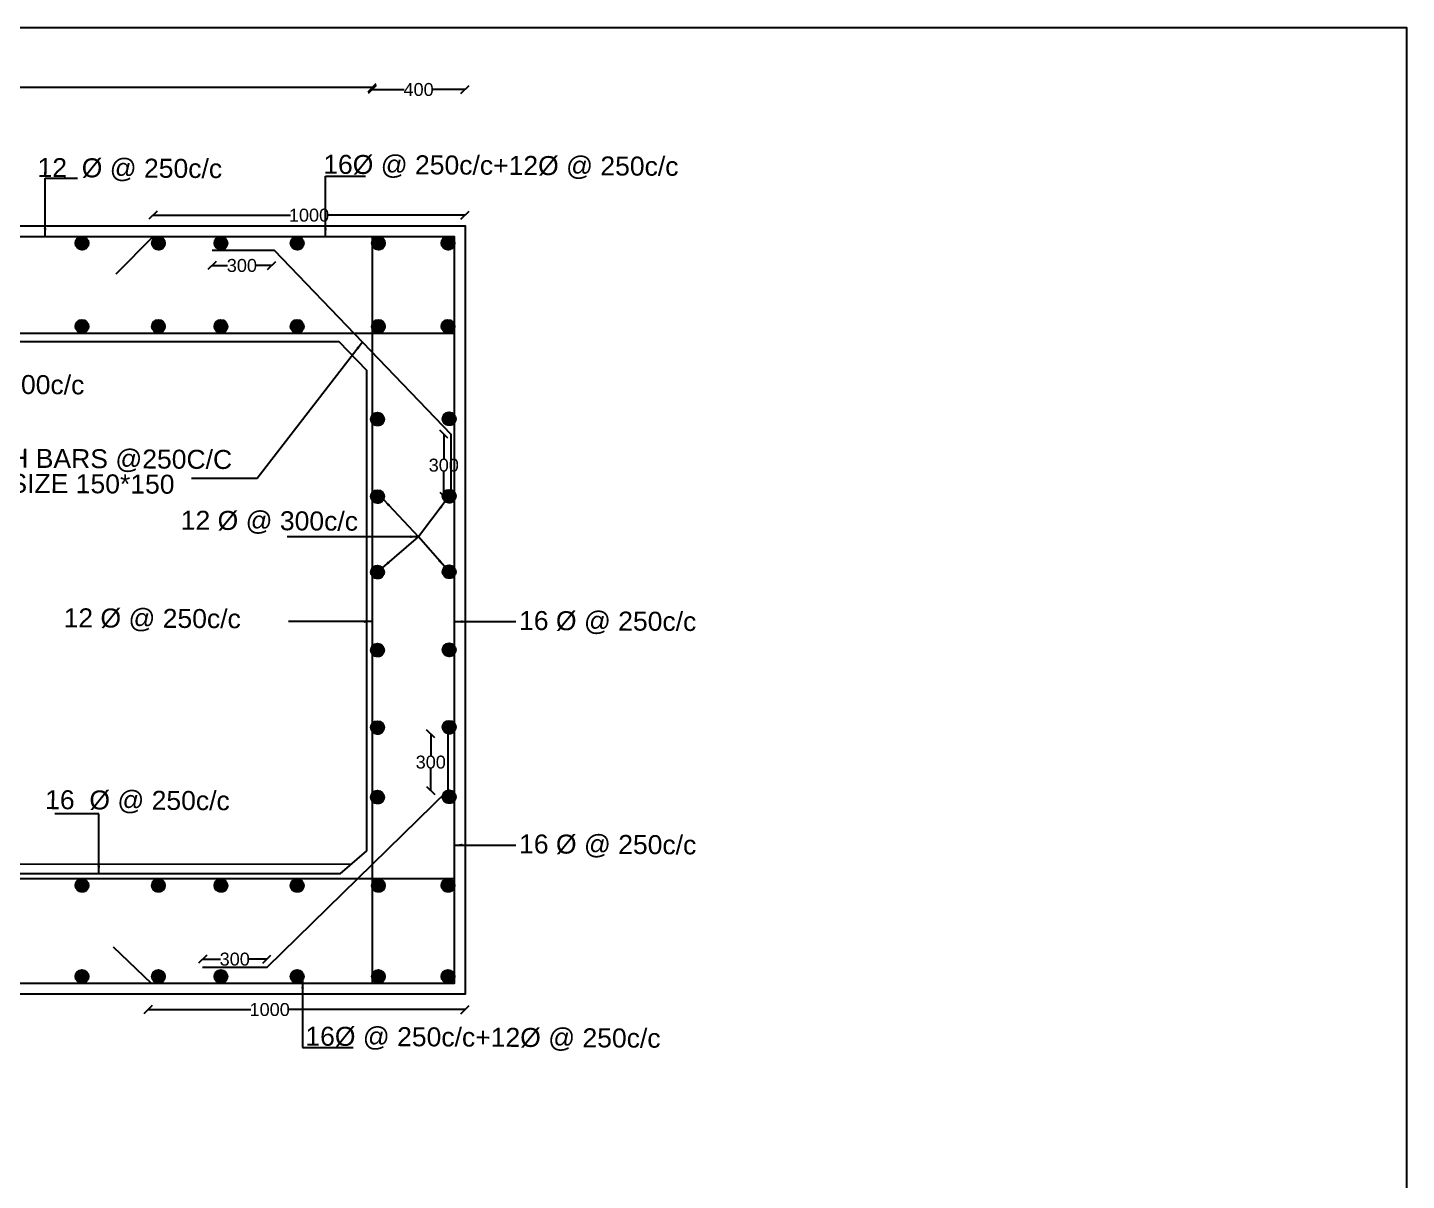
# Model space of a CAD drawing. Header units: millimetres. Extents: x 5124 to 6568637, y 2311 to 91879094.
# Drawn here: x 3657754 to 3673736, y 45946306 to 45959664 of the extents above; entities that cross this region are included whole.
import ezdxf

# ---------------------------------------------------------------- set-up
doc = ezdxf.new("R2010")
doc.units = ezdxf.units.MM
doc.header["$MEASUREMENT"] = 0
doc.layers.add('DIMENSION', color=7, linetype='Continuous')
doc.layers.add('DRAWING', color=7, linetype='Continuous')
doc.styles.get("Standard").update_dxf_attribs({"font": 'arial.ttf', "height": 150})
doc.dimstyles.get("Standard").update_dxf_attribs({"dimtxt": 200, "dimasz": 110, "dimexe": 0.18, "dimexo": 0.0625, "dimgap": 0.09, "dimtad": 0, "dimtih": 1, "dimtoh": 1, "dimdec": 0, "dimzin": 0, "dimdsep": 46, "dimtxsty": 'Standard', "dimblk": 'OBLIQUE', "dimcen": 0.09, "dimse1": 1, "dimse2": 1, "dimadec": 0, "dimazin": 0, "dimtfac": 1, "dimtdec": 0, "dimtofl": 0, "dimtmove": 0, "dimatfit": 3, "dimfxl": 1, "dimtolj": 1, "dimtzin": 0, "dimarcsym": 0})

# ---------------------------------------------------------------- blocks, each defined once
blk = doc.blocks.new('_Oblique')
at = {"color": 0, "linetype": 'ByBlock', "lineweight": -2}
blk.add_line((-0.5, -0.5), (0.5, 0.5), dxfattribs=at)
blk = doc.blocks.new('*D68')
at = {"layer": 'Defpoints', "color": 0}
for p in [(3661748, 45958969), (3653005, 45957202), (3661748, 45957242)]:
    blk.add_point(p, dxfattribs=at)
at = {"layer": 'DIMENSION', "color": 0, "lineweight": -2}
for p, q in [((3653005, 45958969), (3657151, 45958969)), ((3661748, 45958969), (3657601, 45958969))]:
    blk.add_line(p, q, dxfattribs=at)
at = {"layer": 'DIMENSION', "color": 0, "lineweight": -2, "xscale": 95, "yscale": 95, "zscale": 95, "rotation": 180}
blk.add_blockref('_Oblique', (3653005, 45958969), dxfattribs=at)
at = {"layer": 'DIMENSION', "color": 0, "lineweight": -2, "xscale": 95, "yscale": 95, "zscale": 95}
blk.add_blockref('_Oblique', (3661748, 45958969), dxfattribs=at)
at = {"layer": 'DIMENSION', "color": 0, "insert": (3657376, 45958969), "char_height": 150, "attachment_point": 5}
blk.add_mtext('\\A1;2500', dxfattribs=at)
blk = doc.blocks.new('*D69')
at = {"layer": 'Defpoints', "color": 0}
for p in [(3662825, 45958946), (3661748, 45957242), (3662825, 45957242)]:
    blk.add_point(p, dxfattribs=at)
at = {"layer": 'DIMENSION', "color": 0, "lineweight": -2}
for p, q in [((3661748, 45958946), (3662118, 45958946)), ((3662825, 45958946), (3662455, 45958946))]:
    blk.add_line(p, q, dxfattribs=at)
at = {"layer": 'DIMENSION', "color": 0, "lineweight": -2, "xscale": 95, "yscale": 95, "zscale": 95, "rotation": 180}
blk.add_blockref('_Oblique', (3661748, 45958946), dxfattribs=at)
at = {"layer": 'DIMENSION', "color": 0, "lineweight": -2, "xscale": 95, "yscale": 95, "zscale": 95}
blk.add_blockref('_Oblique', (3662825, 45958946), dxfattribs=at)
at = {"layer": 'DIMENSION', "color": 0, "insert": (3662286, 45958946), "char_height": 150, "attachment_point": 5}
blk.add_mtext('\\A1;400', dxfattribs=at)
blk = doc.blocks.new('*D82')
at = {"layer": 'Defpoints', "color": 0}
for p in [(3659892, 45957087), (3660584, 45957087), (3660584, 45956907)]:
    blk.add_point(p, dxfattribs=at)
at = {"layer": 'DIMENSION', "color": 0, "lineweight": -2}
for p, q in [((3659892, 45956907), (3660072, 45956907)), ((3660584, 45956907), (3660403, 45956907))]:
    blk.add_line(p, q, dxfattribs=at)
at = {"layer": 'DIMENSION', "color": 0, "lineweight": -2, "xscale": 95, "yscale": 95, "zscale": 95, "rotation": 180}
blk.add_blockref('_Oblique', (3659892, 45956907), dxfattribs=at)
at = {"layer": 'DIMENSION', "color": 0, "lineweight": -2, "xscale": 95, "yscale": 95, "zscale": 95}
blk.add_blockref('_Oblique', (3660584, 45956907), dxfattribs=at)
at = {"layer": 'DIMENSION', "color": 0, "insert": (3660238, 45956907), "char_height": 150, "attachment_point": 5}
blk.add_mtext('\\A1;300', dxfattribs=at)
blk = doc.blocks.new('*D83')
at = {"layer": 'Defpoints', "color": 0}
for p in [(3662825, 45957490), (3659208, 45957242), (3662825, 45957165)]:
    blk.add_point(p, dxfattribs=at)
at = {"layer": 'DIMENSION', "color": 0, "lineweight": -2}
for p, q in [((3659208, 45957490), (3660800, 45957490)), ((3662825, 45957490), (3661233, 45957490))]:
    blk.add_line(p, q, dxfattribs=at)
at = {"layer": 'DIMENSION', "color": 0, "lineweight": -2, "xscale": 95, "yscale": 95, "zscale": 95, "rotation": 180}
blk.add_blockref('_Oblique', (3659208, 45957490), dxfattribs=at)
at = {"layer": 'DIMENSION', "color": 0, "lineweight": -2, "xscale": 95, "yscale": 95, "zscale": 95}
blk.add_blockref('_Oblique', (3662825, 45957490), dxfattribs=at)
at = {"layer": 'DIMENSION', "color": 0, "insert": (3661016, 45957490), "char_height": 150, "attachment_point": 5}
blk.add_mtext('\\A1;1000', dxfattribs=at)
blk = doc.blocks.new('*D84')
at = {"layer": 'Defpoints', "color": 0}
for p in [(3662658, 45954953), (3662578, 45954234), (3662641, 45954234)]:
    blk.add_point(p, dxfattribs=at)
at = {"layer": 'DIMENSION', "color": 0, "lineweight": -2}
for p, q in [((3662578, 45954953), (3662578, 45954670)), ((3662578, 45954234), (3662578, 45954517))]:
    blk.add_line(p, q, dxfattribs=at)
at = {"layer": 'DIMENSION', "color": 0, "lineweight": -2, "xscale": 95, "yscale": 95, "zscale": 95}
for p, rotation in [((3662578, 45954953), 90), ((3662578, 45954234), 270)]:
    blk.add_blockref('_Oblique', p, dxfattribs=dict(at, rotation=rotation))
at = {"layer": 'DIMENSION', "color": 0, "insert": (3662578, 45954593), "char_height": 150, "attachment_point": 5}
blk.add_mtext('\\A1;300', dxfattribs=at)
blk = doc.blocks.new('*D85')
at = {"layer": 'Defpoints', "color": 0}
for p in [(3662427, 45951481), (3662641, 45951481), (3662626, 45950824)]:
    blk.add_point(p, dxfattribs=at)
at = {"layer": 'DIMENSION', "color": 0, "lineweight": -2}
for p, q in [((3662427, 45951481), (3662427, 45951229)), ((3662427, 45950824), (3662427, 45951076))]:
    blk.add_line(p, q, dxfattribs=at)
at = {"layer": 'DIMENSION', "color": 0, "lineweight": -2, "xscale": 95, "yscale": 95, "zscale": 95}
for p, rotation in [((3662427, 45951481), 90), ((3662427, 45950824), 270)]:
    blk.add_blockref('_Oblique', p, dxfattribs=dict(at, rotation=rotation))
at = {"layer": 'DIMENSION', "color": 0, "insert": (3662427, 45951152), "char_height": 150, "attachment_point": 5}
blk.add_mtext('\\A1;300', dxfattribs=at)
blk = doc.blocks.new('*D86')
at = {"layer": 'Defpoints', "color": 0}
for p in [(3659783, 45948869), (3659783, 45948773), (3660527, 45948773)]:
    blk.add_point(p, dxfattribs=at)
at = {"layer": 'DIMENSION', "color": 0, "lineweight": -2}
for p, q in [((3659783, 45948869), (3659989, 45948869)), ((3660527, 45948869), (3660320, 45948869))]:
    blk.add_line(p, q, dxfattribs=at)
at = {"layer": 'DIMENSION', "color": 0, "lineweight": -2, "xscale": 95, "yscale": 95, "zscale": 95, "rotation": 180}
blk.add_blockref('_Oblique', (3659783, 45948869), dxfattribs=at)
at = {"layer": 'DIMENSION', "color": 0, "lineweight": -2, "xscale": 95, "yscale": 95, "zscale": 95}
blk.add_blockref('_Oblique', (3660527, 45948869), dxfattribs=at)
at = {"layer": 'DIMENSION', "color": 0, "insert": (3660155, 45948869), "char_height": 150, "attachment_point": 5}
blk.add_mtext('\\A1;300', dxfattribs=at)
blk = doc.blocks.new('*D87')
at = {"layer": 'Defpoints', "color": 0}
for p in [(3659149, 45948589), (3662825, 45948464), (3662825, 45948285)]:
    blk.add_point(p, dxfattribs=at)
at = {"layer": 'DIMENSION', "color": 0, "lineweight": -2}
for p, q in [((3659149, 45948285), (3660343, 45948285)), ((3662825, 45948285), (3660777, 45948285))]:
    blk.add_line(p, q, dxfattribs=at)
at = {"layer": 'DIMENSION', "color": 0, "lineweight": -2, "xscale": 95, "yscale": 95, "zscale": 95, "rotation": 180}
blk.add_blockref('_Oblique', (3659149, 45948285), dxfattribs=at)
at = {"layer": 'DIMENSION', "color": 0, "lineweight": -2, "xscale": 95, "yscale": 95, "zscale": 95}
blk.add_blockref('_Oblique', (3662825, 45948285), dxfattribs=at)
at = {"layer": 'DIMENSION', "color": 0, "insert": (3660560, 45948285), "char_height": 150, "attachment_point": 5}
blk.add_mtext('\\A1;1000', dxfattribs=at)

msp = doc.modelspace()

# ---------------------------------------------------------------- hatches: boundary and pattern name
at = {"layer": 'DRAWING'}
h = msp.add_hatch(dxfattribs=at)
h.set_pattern_fill('ANSI31', color=256, style=0)
h.set_pattern_definition([(45, (64268.10532, 12167.72805), (-0.08838834764832, 0.08838834764832), [])])
h.paths.add_polyline_path([(3658460.4, 45957166.2, 0.9586945), (3658309.2, 45957172.6), (3658309.2, 45957159.8, 0.9586945)])
h = msp.add_hatch(dxfattribs=at)
h.set_pattern_fill('ANSI31', color=256, style=0)
h.set_pattern_definition([(45, (65153.87137, 12167.72805), (-0.08838834764832, 0.08838834764832), [])])
h.paths.add_polyline_path([(3659346.2, 45957166.2, 0.9586945), (3659194.9, 45957172.6), (3659194.9, 45957159.8, 0.9586945)])
h = msp.add_hatch(dxfattribs=at)
h.set_pattern_fill('ANSI31', color=256, style=0)
h.set_pattern_definition([(45, (65878.2394, 12167.72805), (-0.08838834764832, 0.08838834764832), [])])
h.paths.add_polyline_path([(3660070.5, 45957166.2, 0.9586945), (3659919.3, 45957172.6), (3659919.3, 45957159.8, 0.9586945)])
h = msp.add_hatch(dxfattribs=at)
h.set_pattern_fill('ANSI31', color=256, style=0)
h.set_pattern_definition([(45, (66762.29603, 12167.72805), (-0.08838834764832, 0.08838834764832), [])])
h.paths.add_polyline_path([(3660954.6, 45957166.2, 0.9586945), (3660803.4, 45957172.6), (3660803.4, 45957159.8, 0.9586945)])
h = msp.add_hatch(dxfattribs=at)
h.set_pattern_fill('ANSI31', color=256, style=0)
h.set_pattern_definition([(45, (67704.04569, 12167.72805), (-0.08838834764832, 0.08838834764832), [])])
h.paths.add_polyline_path([(3661896.3, 45957166.2, 0.9586945), (3661745.1, 45957172.6), (3661745.1, 45957159.8, 0.9586945)])
h = msp.add_hatch(dxfattribs=at)
h.set_pattern_fill('ANSI31', color=256, style=0)
h.set_pattern_definition([(45, (68510.46602, 12167.72805), (-0.08838834764832, 0.08838834764832), [])])
h.paths.add_polyline_path([(3662702.8, 45957166.2, 0.9586945), (3662551.5, 45957172.6), (3662551.5, 45957159.8, 0.9586945)])
h = msp.add_hatch(dxfattribs=at)
h.set_pattern_fill('ANSI31', color=256, style=0)
h.set_pattern_definition([(45, (64268.10532, 11203.86495), (-0.08838834764832, 0.08838834764832), [])])
h.paths.add_polyline_path([(3658460.4, 45956202.3, 0.9586945), (3658309.2, 45956208.7), (3658309.2, 45956195.9, 0.9586945)])
h = msp.add_hatch(dxfattribs=at)
h.set_pattern_fill('ANSI31', color=256, style=0)
h.set_pattern_definition([(45, (65153.87137, 11203.86495), (-0.08838834764832, 0.08838834764832), [])])
h.paths.add_polyline_path([(3659346.2, 45956202.3, 0.9586945), (3659194.9, 45956208.7), (3659194.9, 45956195.9, 0.9586945)])
h = msp.add_hatch(dxfattribs=at)
h.set_pattern_fill('ANSI31', color=256, style=0)
h.set_pattern_definition([(45, (65878.2394, 11203.86495), (-0.08838834764832, 0.08838834764832), [])])
h.paths.add_polyline_path([(3660070.5, 45956202.3, 0.9586945), (3659919.3, 45956208.7), (3659919.3, 45956195.9, 0.9586945)])
h = msp.add_hatch(dxfattribs=at)
h.set_pattern_fill('ANSI31', color=256, style=0)
h.set_pattern_definition([(45, (66762.29603, 11203.86495), (-0.08838834764832, 0.08838834764832), [])])
h.paths.add_polyline_path([(3660954.6, 45956202.3, 0.9586945), (3660803.4, 45956208.7), (3660803.4, 45956195.9, 0.9586945)])
h = msp.add_hatch(dxfattribs=at)
h.set_pattern_fill('ANSI31', color=256, style=0)
h.set_pattern_definition([(45, (67704.04569, 11203.86495), (-0.08838834764832, 0.08838834764832), [])])
h.paths.add_polyline_path([(3661896.3, 45956202.3, 0.9586945), (3661745.1, 45956208.7), (3661745.1, 45956195.9, 0.9586945)])
h = msp.add_hatch(dxfattribs=at)
h.set_pattern_fill('ANSI31', color=256, style=0)
h.set_pattern_definition([(45, (68510.46602, 11203.86495), (-0.08838834764832, 0.08838834764832), [])])
h.paths.add_polyline_path([(3662702.8, 45956202.3, 0.9586945), (3662551.5, 45956208.7), (3662551.5, 45956195.9, 0.9586945)])
h = msp.add_hatch(dxfattribs=at)
h.set_pattern_fill('ANSI31', color=256, style=0)
h.set_pattern_definition([(45, (67693.19554, 10129.44284), (-0.08838834764832, 0.08838834764832), [])])
h.paths.add_polyline_path([(3661885.5, 45955127.9, 0.9586945), (3661734.3, 45955134.3), (3661734.3, 45955121.5, 0.9586945)])
h = msp.add_hatch(dxfattribs=at)
h.set_pattern_fill('ANSI31', color=256, style=0)
h.set_pattern_definition([(45, (68524.1623, 10133.2744), (-0.08838834764832, 0.08838834764832), [])])
h.paths.add_polyline_path([(3662716.4, 45955131.7, 0.9586945), (3662565.2, 45955138.1), (3662565.2, 45955125.3, 0.9586945)])
h = msp.add_hatch(dxfattribs=at)
h.set_pattern_fill('ANSI31', color=256, style=0)
h.set_pattern_definition([(45, (67693.19554, 9231.5367), (-0.08838834764832, 0.08838834764832), [])])
h.paths.add_polyline_path([(3661885.5, 45954230, 0.9586945), (3661734.3, 45954236.4), (3661734.3, 45954223.6, 0.9586945)])
h = msp.add_hatch(dxfattribs=at)
h.set_pattern_fill('ANSI31', color=256, style=0)
h.set_pattern_definition([(45, (68524.1623, 9235.36826), (-0.08838834764832, 0.08838834764832), [])])
h.paths.add_polyline_path([(3662716.4, 45954233.8, 0.9586945), (3662565.2, 45954240.2), (3662565.2, 45954227.4, 0.9586945)])
h = msp.add_hatch(dxfattribs=at)
h.set_pattern_fill('ANSI31', color=256, style=0)
h.set_pattern_definition([(45, (67693.19554, 8356.95023), (-0.08838834764832, 0.08838834764832), [])])
h.paths.add_polyline_path([(3661885.5, 45953355.4, 0.9586945), (3661734.3, 45953361.8), (3661734.3, 45953349, 0.9586945)])
h = msp.add_hatch(dxfattribs=at)
h.set_pattern_fill('ANSI31', color=256, style=0)
h.set_pattern_definition([(45, (68524.1623, 8360.78179), (-0.08838834764832, 0.08838834764832), [])])
h.paths.add_polyline_path([(3662716.4, 45953359.2, 0.9586945), (3662565.2, 45953365.6), (3662565.2, 45953352.9, 0.9586945)])
h = msp.add_hatch(dxfattribs=at)
h.set_pattern_fill('ANSI31', color=256, style=0)
h.set_pattern_definition([(45, (67693.19554, 7451.8434), (-0.08838834764832, 0.08838834764832), [])])
h.paths.add_polyline_path([(3661885.5, 45952450.3, 0.9586945), (3661734.3, 45952456.7), (3661734.3, 45952443.9, 0.9586945)])
h = msp.add_hatch(dxfattribs=at)
h.set_pattern_fill('ANSI31', color=256, style=0)
h.set_pattern_definition([(45, (68524.1623, 7455.67496), (-0.08838834764832, 0.08838834764832), [])])
h.paths.add_polyline_path([(3662716.4, 45952454.1, 0.9586945), (3662565.2, 45952460.5), (3662565.2, 45952447.7, 0.9586945)])
h = msp.add_hatch(dxfattribs=at)
h.set_pattern_fill('ANSI31', color=256, style=0)
h.set_pattern_definition([(45, (67693.19554, 6554.00333), (-0.08838834764832, 0.08838834764832), [])])
h.paths.add_polyline_path([(3661885.5, 45951552.5, 0.9586945), (3661734.3, 45951558.8), (3661734.3, 45951546.1, 0.9586945)])
h = msp.add_hatch(dxfattribs=at)
h.set_pattern_fill('ANSI31', color=256, style=0)
h.set_pattern_definition([(45, (68524.1623, 6557.83489), (-0.08838834764832, 0.08838834764832), [])])
h.paths.add_polyline_path([(3662716.4, 45951556.3, 0.9586945), (3662565.2, 45951562.7), (3662565.2, 45951549.9, 0.9586945)])
h = msp.add_hatch(dxfattribs=at)
h.set_pattern_fill('ANSI31', color=256, style=0)
h.set_pattern_definition([(45, (67693.19554, 5749.37585), (-0.08838834764832, 0.08838834764832), [])])
h.paths.add_polyline_path([(3661885.5, 45950747.8, 0.9586945), (3661734.3, 45950754.2), (3661734.3, 45950741.5, 0.9586945)])
h = msp.add_hatch(dxfattribs=at)
h.set_pattern_fill('ANSI31', color=256, style=0)
h.set_pattern_definition([(45, (68524.1623, 5753.20741), (-0.08838834764832, 0.08838834764832), [])])
h.paths.add_polyline_path([(3662716.4, 45950751.7, 0.9586945), (3662565.2, 45950758), (3662565.2, 45950745.3, 0.9586945)])
h = msp.add_hatch(dxfattribs=at)
h.set_pattern_fill('ANSI31', color=256, style=0)
h.set_pattern_definition([(45, (64268.10532, 4725.42462), (-0.08838834764832, 0.08838834764832), [])])
h.paths.add_polyline_path([(3658460.4, 45949723.9, 0.9586945), (3658309.2, 45949730.3), (3658309.2, 45949717.5, 0.9586945)])
h = msp.add_hatch(dxfattribs=at)
h.set_pattern_fill('ANSI31', color=256, style=0)
h.set_pattern_definition([(45, (65153.87137, 4725.42462), (-0.08838834764832, 0.08838834764832), [])])
h.paths.add_polyline_path([(3659346.2, 45949723.9, 0.9586945), (3659194.9, 45949730.3), (3659194.9, 45949717.5, 0.9586945)])
h = msp.add_hatch(dxfattribs=at)
h.set_pattern_fill('ANSI31', color=256, style=0)
h.set_pattern_definition([(45, (65878.2394, 4725.42462), (-0.08838834764832, 0.08838834764832), [])])
h.paths.add_polyline_path([(3660070.5, 45949723.9, 0.9586945), (3659919.3, 45949730.3), (3659919.3, 45949717.5, 0.9586945)])
h = msp.add_hatch(dxfattribs=at)
h.set_pattern_fill('ANSI31', color=256, style=0)
h.set_pattern_definition([(45, (66762.29603, 4725.42462), (-0.08838834764832, 0.08838834764832), [])])
h.paths.add_polyline_path([(3660954.6, 45949723.9, 0.9586945), (3660803.4, 45949730.3), (3660803.4, 45949717.5, 0.9586945)])
h = msp.add_hatch(dxfattribs=at)
h.set_pattern_fill('ANSI31', color=256, style=0)
h.set_pattern_definition([(45, (67704.04569, 4725.42462), (-0.08838834764832, 0.08838834764832), [])])
h.paths.add_polyline_path([(3661896.3, 45949723.9, 0.9586945), (3661745.1, 45949730.3), (3661745.1, 45949717.5, 0.9586945)])
h = msp.add_hatch(dxfattribs=at)
h.set_pattern_fill('ANSI31', color=256, style=0)
h.set_pattern_definition([(45, (68510.46602, 4725.42462), (-0.08838834764832, 0.08838834764832), [])])
h.paths.add_polyline_path([(3662702.8, 45949723.9, 0.9586945), (3662551.5, 45949730.3), (3662551.5, 45949717.5, 0.9586945)])
h = msp.add_hatch(dxfattribs=at)
h.set_pattern_fill('ANSI31', color=256, style=0)
h.set_pattern_definition([(45, (64268.10532, 3670.22636), (-0.08838834764832, 0.08838834764832), [])])
h.paths.add_polyline_path([(3658460.4, 45948668.7, 0.9586945), (3658309.2, 45948675.1), (3658309.2, 45948662.3, 0.9586945)])
h = msp.add_hatch(dxfattribs=at)
h.set_pattern_fill('ANSI31', color=256, style=0)
h.set_pattern_definition([(45, (65153.87137, 3670.22636), (-0.08838834764832, 0.08838834764832), [])])
h.paths.add_polyline_path([(3659346.2, 45948668.7, 0.9586945), (3659194.9, 45948675.1), (3659194.9, 45948662.3, 0.9586945)])
h = msp.add_hatch(dxfattribs=at)
h.set_pattern_fill('ANSI31', color=256, style=0)
h.set_pattern_definition([(45, (65878.2394, 3670.22636), (-0.08838834764832, 0.08838834764832), [])])
h.paths.add_polyline_path([(3660070.5, 45948668.7, 0.9586945), (3659919.3, 45948675.1), (3659919.3, 45948662.3, 0.9586945)])
h = msp.add_hatch(dxfattribs=at)
h.set_pattern_fill('ANSI31', color=256, style=0)
h.set_pattern_definition([(45, (66762.29603, 3670.22636), (-0.08838834764832, 0.08838834764832), [])])
h.paths.add_polyline_path([(3660954.6, 45948668.7, 0.9586945), (3660803.4, 45948675.1), (3660803.4, 45948662.3, 0.9586945)])
h = msp.add_hatch(dxfattribs=at)
h.set_pattern_fill('ANSI31', color=256, style=0)
h.set_pattern_definition([(45, (67704.04569, 3670.22636), (-0.08838834764832, 0.08838834764832), [])])
h.paths.add_polyline_path([(3661896.3, 45948668.7, 0.9586945), (3661745.1, 45948675.1), (3661745.1, 45948662.3, 0.9586945)])
h = msp.add_hatch(dxfattribs=at)
h.set_pattern_fill('ANSI31', color=256, style=0)
h.set_pattern_definition([(45, (68510.46602, 3670.22636), (-0.08838834764832, 0.08838834764832), [])])
h.paths.add_polyline_path([(3662702.8, 45948668.7, 0.9586945), (3662551.5, 45948675.1), (3662551.5, 45948662.3, 0.9586945)])

# ---------------------------------------------------------------- linework, layer by layer
at = {"layer": 'DIMENSION'}
for points in [[(3642264.9, 45957366.8), (3662825, 45957366.8), (3662825, 45948464), (3642264.9, 45948464)], [(3642390, 45957241.7), (3662699.9, 45957241.7), (3662699.9, 45948589.1), (3642390, 45948589.1)]]:
    msp.add_lwpolyline(points, close=True, dxfattribs=at)
for points in [[(3659207.9, 45957241.7), (3658775.4, 45956807.6)], [(3661747.6, 45957241.7), (3661747.6, 45948589.1)], [(3642390, 45956122.7), (3662699.9, 45956122.7)], [(3642390, 45949802.9), (3662699.9, 45949802.9)], [(3659190, 45948589.1), (3658751.1, 45949009.7)]]:
    msp.add_lwpolyline(points, dxfattribs=at)
at = {"layer": 'DRAWING'}
msp.add_lwpolyline([(3638455.5, 45959664.2), (3673736.2, 45959664.2), (3673736.2, 45932437.4), (3638455.5, 45932437.4)], close=True, dxfattribs=at)
for points in [[(3659891.6, 45957086.8), (3660583.5, 45957086.8), (3660613, 45957086.8), (3662658, 45954953), (3662658, 45954273.2)], [(3653478.6, 45956027.7), (3661362.7, 45956027.4), (3661682.1, 45955695.2), (3661682.1, 45950123.2), (3661374.1, 45949856.4), (3653287, 45949856.4), (3653051.5, 45950078.9), (3653111.6, 45955642.9), (3653478.6, 45956027.7)], [(3662626.1, 45951582.2), (3662626.1, 45950824.4), (3660526.7, 45948773.5), (3659783.1, 45948773.5)], [(3653169.2, 45949967.6), (3661510.3, 45949974.4)]]:
    msp.add_lwpolyline(points, dxfattribs=at)
for centre in [(3658384.6, 45957166.2), (3659270.4, 45957166.2), (3659994.8, 45957166.2), (3660878.8, 45957166.2), (3661820.6, 45957166.2), (3662627, 45957166.2), (3658384.6, 45956202.3), (3659270.4, 45956202.3), (3659994.8, 45956202.3), (3660878.8, 45956202.3), (3661820.6, 45956202.3), (3662627, 45956202.3), (3661809.7, 45955127.9), (3662640.7, 45955131.7), (3661809.7, 45954230), (3662640.7, 45954233.8), (3661809.7, 45953355.4), (3662640.7, 45953359.2), (3661809.7, 45952450.3), (3662640.7, 45952454.1), (3661809.7, 45951552.5), (3662640.7, 45951556.3), (3661809.7, 45950747.8), (3662640.7, 45950751.7), (3658384.6, 45949723.9), (3659270.4, 45949723.9), (3659994.8, 45949723.9), (3660878.8, 45949723.9), (3661820.6, 45949723.9), (3662627, 45949723.9), (3658384.6, 45948668.7), (3659270.4, 45948668.7), (3659994.8, 45948668.7), (3660878.8, 45948668.7), (3661820.6, 45948668.7), (3662627, 45948668.7)]:
    msp.add_circle(centre, 75.7, dxfattribs=at)

# ---------------------------------------------------------------- texts
for s, p in [('12  Ø @ 250c/c ', (3657868.6, 45957932.7)), ('16Ø @ 250c/c+12Ø @ 250c/c', (3661180.6, 45957970.7)), ('16  Ø @ 300c/c ', (3656271.7, 45955426.8)), ('12TOR HAUNCH BARS @250C/C', (3655372.6, 45954577.6)), (' HAUNCH SIZE 150*150', (3656057.8, 45954282.7)), ('12 Ø @ 300c/c ', (3659528.9, 45953846.6)), ('12 Ø @ 250c/c ', (3658170.8, 45952715.8)), ('16 Ø @ 250c/c ', (3663450.4, 45952684.5)), ('16  Ø @ 250c/c ', (3657957.1, 45950607.9)), ('16 Ø @ 250c/c ', (3663450.4, 45950095.8)), ('16Ø @ 250c/c+12Ø @ 250c/c', (3660973.2, 45947867.7))]:
    msp.add_text(s, height=220, rotation=359.65712, dxfattribs=at).set_placement(p)

# ---------------------------------------------------------------- dimensions: what is measured, and where the dimension line sits
at = {"layer": 'DIMENSION'}
for base, p1, p2, text, picture, middle in [((3661747.6, 45958969.3), (3653004.8, 45957202.4), (3661747.6, 45957241.7), '2500', '*D68', (3657376.2, 45958969.3)), ((3662825, 45958945.8), (3661747.6, 45957241.7), (3662825, 45957241.7), '400', '*D69', (3662286.3, 45958945.8)), ((3662825, 45957490.3), (3659207.9, 45957241.7), (3662825, 45957165.4), '1000', '*D83', (3661016.5, 45957490.3)), ((3660583.5, 45956906.9), (3659891.6, 45957086.8), (3660583.5, 45957086.8), '300', '*D82', (3660237.6, 45956906.9)), ((3659783.1, 45948869.5), (3660526.7, 45948773.5), (3659783.1, 45948773.5), '300', '*D86', (3660154.9, 45948869.5))]:
    dim = msp.add_linear_dim(base=base, p1=p1, p2=p2, text=text, dimstyle='Standard', override={"dimasz": 95, "dimfxl": 2000, "dimarcsym": 1}, dxfattribs=at)
    dim.commit()
    dim.dimension.update_dxf_attribs({"geometry": picture, "text_midpoint": middle})
for base, p1, p2, picture, middle in [((3662578.2, 45954233.8), (3662658, 45954953), (3662640.7, 45954233.8), '*D84', (3662578.2, 45954593.4)), ((3662426.8, 45951480.5), (3662626.1, 45950824.4), (3662640.7, 45951480.5), '*D85', (3662426.8, 45951152.5))]:
    dim = msp.add_linear_dim(base=base, p1=p1, p2=p2, angle=90, text='300', dimstyle='Standard', override={"dimasz": 95, "dimfxl": 2000, "dimarcsym": 1}, dxfattribs=at)
    dim.commit()
    dim.dimension.update_dxf_attribs({"geometry": picture, "text_midpoint": middle})
dim = msp.add_linear_dim(base=(3662825, 45948285.1), p1=(3659149.4, 45948589.1), p2=(3662825, 45948464), text='1000', dimstyle='Standard', override={"dimasz": 95, "dimfxl": 2000, "dimarcsym": 1}, dxfattribs=at)
dim.commit()
dim.dimension.update_dxf_attribs({"geometry": '*D87', "text_midpoint": (3660559.9, 45948285.1), "dimtype": 160})

# ---------------------------------------------------------------- leaders
at = {"layer": 'DRAWING'}
for points in [[(3657956.8, 45957241.7), (3657956.8, 45957917.4), (3658333.6, 45957917.4)], [(3661207, 45957241.7), (3661207, 45957942.6), (3661671.4, 45957942.6)], [(3661635.5, 45956019.9), (3660414.4, 45954440.2), (3659652.3, 45954440.2)], [(3661877.6, 45954196.3), (3662284.4, 45953764.7)], [(3662594.9, 45954173.5), (3662284.4, 45953764.7)], [(3662284.4, 45953764.7), (3660762.9, 45953764.7)], [(3661867.1, 45953404.9), (3662284.4, 45953764.7)], [(3662590.7, 45953416.1), (3662284.4, 45953764.7)], [(3661747.6, 45952780.8), (3660779.2, 45952780.8)], [(3662699.9, 45952780.8), (3663413.3, 45952780.8)], [(3658579.2, 45949856.4), (3658579.2, 45950552.2), (3658071.1, 45950552.2)], [(3662699.9, 45950192.1), (3663413.3, 45950192.1)], [(3660941.7, 45948626.5), (3660941.7, 45947844.6), (3661527.5, 45947844.6)]]:
    msp.add_leader(points, dimstyle='Standard', override={"dimasz": 95, "dimgap": 0.09, "dimtad": 0, "dimfxl": 2000, "dimarcsym": 1}, dxfattribs=at)

doc.saveas('drawing.dxf')
